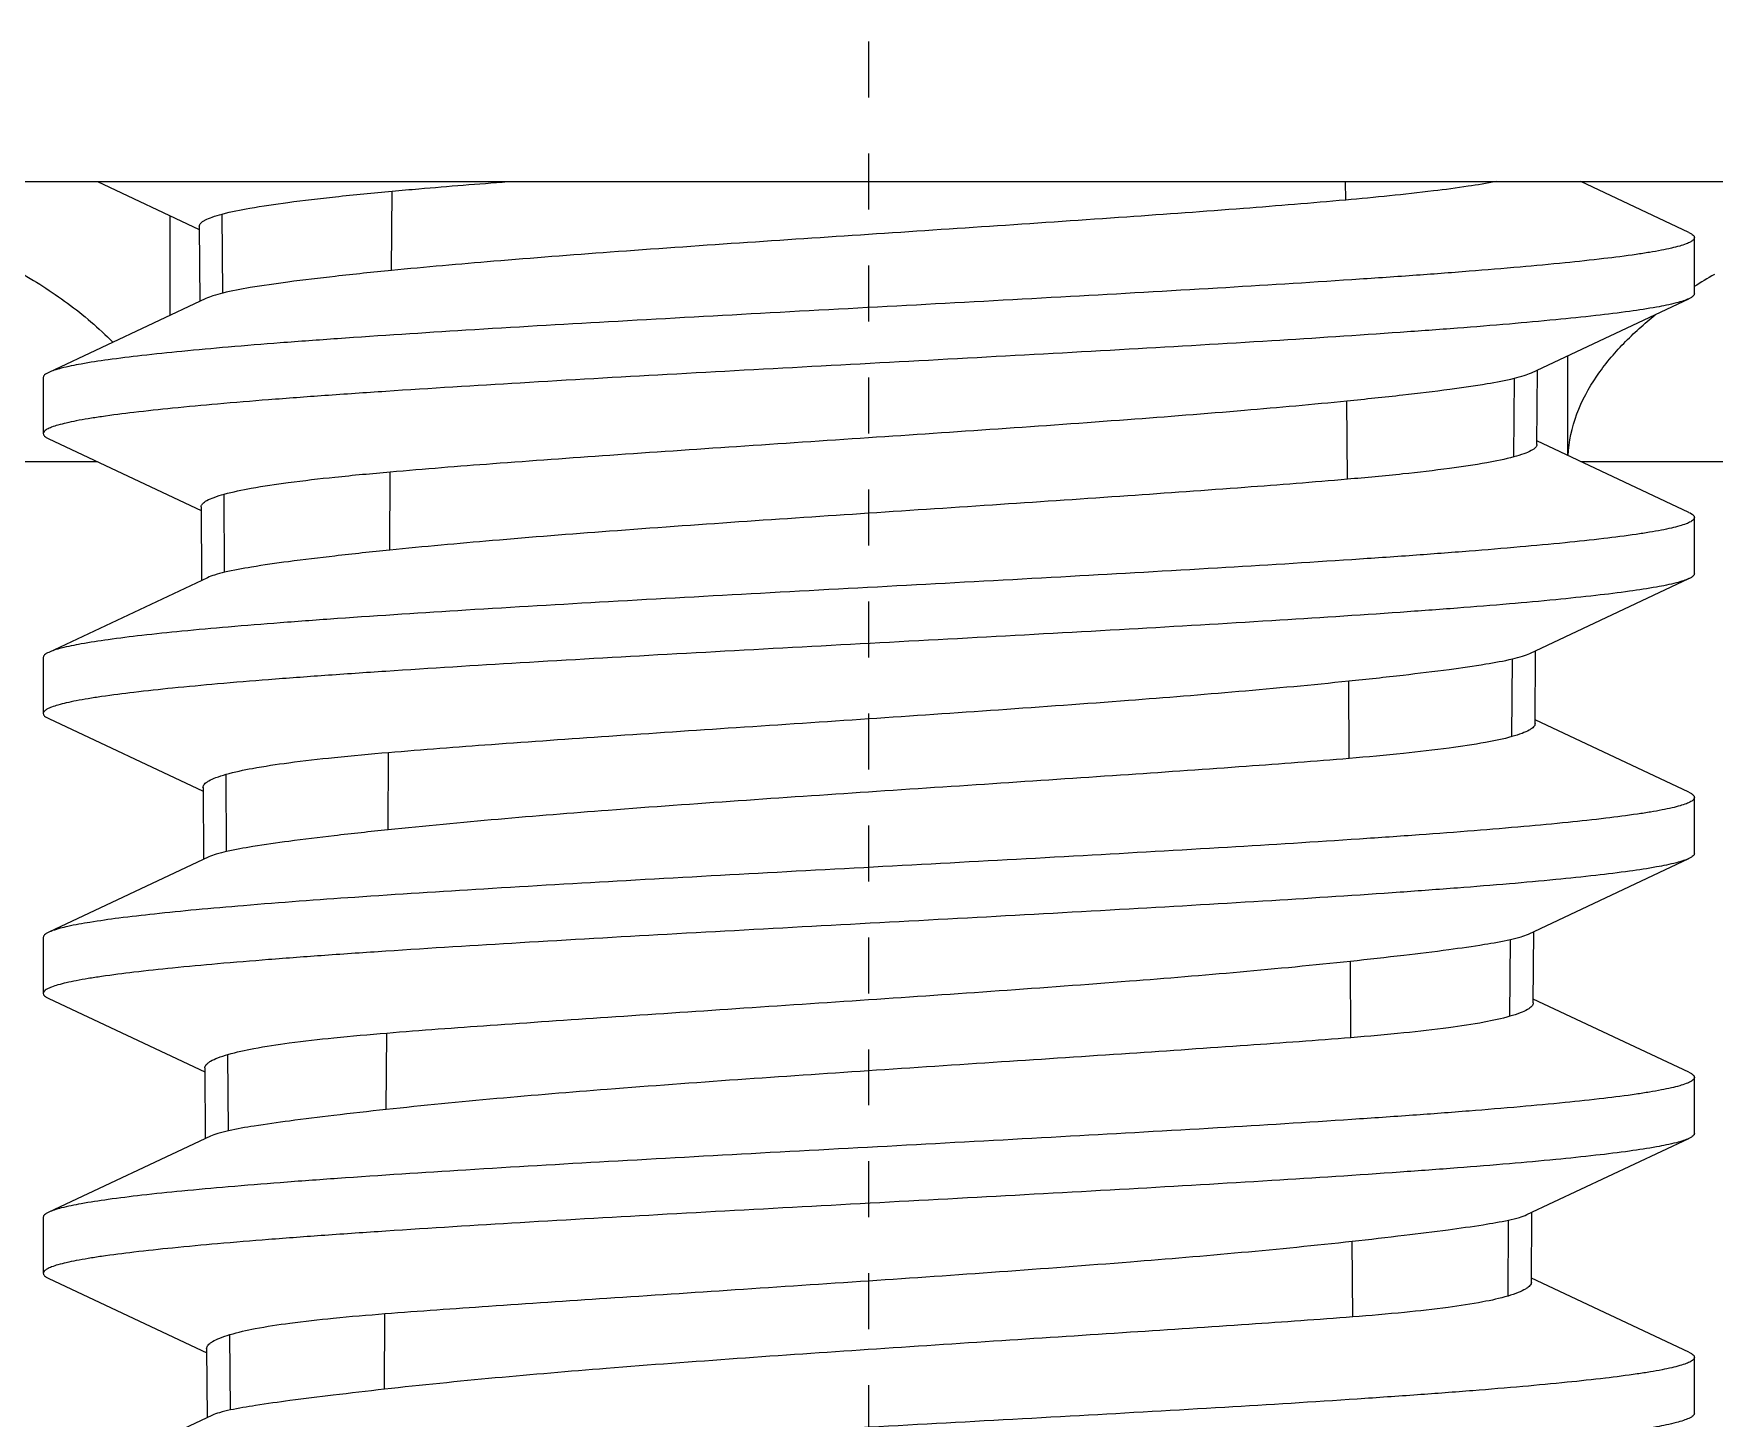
# Model space of a CAD drawing. Header units: millimetres. Extents: x 3170 to 4290, y 966 to 1416.
# Drawn here: x 3982.195 to 3985.198, y 992.422 to 994.896 of the extents above; entities that cross this region are included whole.
import ezdxf

# ---------------------------------------------------------------- set-up
doc = ezdxf.new("R2010")
doc.units = ezdxf.units.MM
doc.header["$LTSCALE"] = 0.1
doc.linetypes.add('CENTER', pattern=[0.6, 0.375, -0.075, 0.075, -0.075])
doc.layers.add('BEZUGSACHSEN', color=7, linetype='Continuous')
doc.layers.add('RUNDUNGEN', color=7, linetype='Continuous')

msp = doc.modelspace()

# ---------------------------------------------------------------- linework, layer by layer
at = {"color": 7, "linetype": 'Continuous'}
for p, q in [((3972.1871, 994.6314), (3995.1871, 994.6314)), ((3982.3088, 994.6314), (3982.491, 994.5457)), ((3985.1523, 994.5405), (3984.959, 994.6314)), ((3982.491, 994.5517), (3982.4918, 994.4175)), ((3985.1621, 994.4314), (3985.1621, 994.5314)), ((3982.5027, 994.4226), (3982.2219, 994.2905)), ((3984.8708, 994.2899), (3985.1523, 994.4222)), ((3984.8807, 994.162), (3984.8816, 994.2949)), ((3982.2121, 994.2814), (3982.2121, 994.1814)), ((3982.2219, 994.1722), (3982.4943, 994.0442)), ((3985.1523, 994.0405), (3984.8807, 994.1682)), ((3982.4943, 994.0505), (3982.4951, 993.919)), ((3985.1621, 993.9314), (3985.1621, 994.0314)), ((3982.5053, 993.9238), (3982.2219, 993.7905)), ((3984.8682, 993.7886), (3985.1523, 993.9222)), ((3982.2121, 993.7814), (3982.2121, 993.6814)), ((3984.8774, 993.6632), (3984.8783, 993.7934)), ((3982.2219, 993.6722), (3982.4976, 993.5426)), ((3985.1523, 993.5405), (3984.8775, 993.6698)), ((3982.4976, 993.5493), (3982.4984, 993.4205)), ((3985.1621, 993.4314), (3985.1621, 993.5314)), ((3982.508, 993.4251), (3982.2219, 993.2905)), ((3984.8655, 993.2874), (3985.1523, 993.4222)), ((3982.2121, 993.2814), (3982.2121, 993.1814)), ((3984.8741, 993.1644), (3984.875, 993.2918)), ((3982.2219, 993.1722), (3982.5009, 993.041)), ((3985.1523, 993.0405), (3984.8742, 993.1713)), ((3982.5008, 993.0481), (3982.5017, 992.9221)), ((3985.1621, 992.9314), (3985.1621, 993.0314)), ((3982.5107, 992.9263), (3982.2219, 992.7905)), ((3984.8628, 992.7861), (3985.1523, 992.9222)), ((3984.8709, 992.6656), (3984.8717, 992.7903)), ((3982.2121, 992.7814), (3982.2121, 992.6814)), ((3982.2219, 992.6722), (3982.5042, 992.5395)), ((3985.1523, 992.5405), (3984.8709, 992.6729)), ((3982.5041, 992.5469), (3982.5049, 992.4236)), ((3985.1621, 992.4314), (3985.1621, 992.5314)), ((3982.5134, 992.4276), (3982.2219, 992.2905))]:
    msp.add_line(p, q, dxfattribs=at)
at = {"color": 9, "linetype": 'Continuous'}
for p, q in [((3984.539, 994.5985), (3984.5388, 994.6314)), ((3982.8344, 994.4727), (3982.8353, 994.6143)), ((3982.5328, 994.4322), (3982.5318, 994.5735)), ((3984.8394, 994.1396), (3984.8404, 994.2801)), ((3984.5422, 994.0997), (3984.5413, 994.2399)), ((3982.8312, 993.9731), (3982.8321, 994.1131)), ((3982.5362, 993.9335), (3982.5353, 994.0731)), ((3984.836, 993.64), (3984.8369, 993.7789)), ((3984.5454, 993.601), (3984.5445, 993.7395)), ((3982.8281, 993.4735), (3982.8289, 993.6118)), ((3982.5397, 993.4347), (3982.5387, 993.5727)), ((3984.8325, 993.1404), (3984.8335, 993.2776)), ((3984.5485, 993.1022), (3984.5477, 993.2391)), ((3982.8249, 992.9739), (3982.8257, 993.1106)), ((3982.5431, 992.936), (3982.5422, 993.0723)), ((3984.8291, 992.6408), (3984.83, 992.7764)), ((3984.5517, 992.6034), (3984.5508, 992.7387)), ((3982.8217, 992.4742), (3982.8226, 992.6093)), ((3982.5465, 992.4372), (3982.5456, 992.5719))]:
    msp.add_line(p, q, dxfattribs=at)
at = {"color": 7, "linetype": 'Continuous'}
for points, knots in [([(3982.8353, 994.6143), (3982.8513, 994.6158), (3982.9201, 994.6219), (3982.9889, 994.6273), (3983.0417, 994.6314)], [0, 0, 0, 0, 0.23299, 1, 1, 1, 1]), ([(3984.8077, 994.6314), (3984.7911, 994.6282), (3984.7538, 994.6221), (3984.6643, 994.6104), (3984.5913, 994.6032), (3984.539, 994.5985)], [0, 0, 0, 0, 0.187673, 0.41853, 1, 1, 1, 1]), ([(3982.5318, 994.5735), (3982.5481, 994.5778), (3982.5871, 994.5855), (3982.6546, 994.5954), (3982.7394, 994.6053), (3982.8016, 994.6113), (3982.8353, 994.6143)], [0, 0, 0, 0, 0.164513, 0.388502, 0.668508, 1, 1, 1, 1]), ([(3984.539, 994.5985), (3984.4782, 994.593), (3984.3478, 994.5824), (3984.0635, 994.5619), (3983.6864, 994.537), (3983.3094, 994.512), (3983.0254, 994.4901), (3982.8952, 994.4786), (3982.8344, 994.4727)], [0, 0, 0, 0, 0.107277, 0.229604, 0.500134, 0.770548, 0.892778, 1, 1, 1, 1]), ([(3982.4909, 994.5517), (3982.4909, 994.5537), (3982.4929, 994.557), (3982.4968, 994.5602), (3982.5036, 994.5642), (3982.5154, 994.5688), (3982.5258, 994.5719), (3982.5318, 994.5735)], [0, 0, 0, 0, 0.124613, 0.211757, 0.320763, 0.610583, 1, 1, 1, 1]), ([(3985.1621, 994.5314), (3985.1621, 994.53), (3985.1609, 994.5278), (3985.1583, 994.5256), (3985.154, 994.5228), (3985.1464, 994.5196), (3985.1348, 994.5159), (3985.1201, 994.5122), (3985.1021, 994.5085), (3985.081, 994.5048), (3985.0468, 994.4995), (3984.9964, 994.4931), (3984.9273, 994.4857), (3984.8471, 994.4783), (3984.7565, 994.4708), (3984.6564, 994.4633), (3984.5065, 994.453), (3984.3025, 994.4404), (3984.0431, 994.4257), (3983.771, 994.4109), (3983.4959, 994.3961), (3983.2276, 994.3813), (3982.9758, 994.3666), (3982.7802, 994.3539), (3982.6387, 994.3436), (3982.546, 994.3361), (3982.4635, 994.3287), (3982.3919, 994.3213), (3982.3319, 994.3139), (3982.2839, 994.3066), (3982.2517, 994.3002), (3982.2325, 994.2948), (3982.225, 994.292), (3982.2219, 994.2905)], [0, 0, 0, 0, 0.001389, 0.002333, 0.003497, 0.006557, 0.010648, 0.015789, 0.021986, 0.029237, 0.037528, 0.057165, 0.080747, 0.108068, 0.138895, 0.172952, 0.209942, 0.29138, 0.380318, 0.473595, 0.567896, 0.659866, 0.746235, 0.823935, 0.858659, 0.890213, 0.91832, 0.942734, 0.963248, 0.979691, 0.99195, 0.996497, 1, 1, 1, 1]), ([(3985.1523, 994.5405), (3985.1538, 994.5399), (3985.1564, 994.5385), (3985.1601, 994.5359), (3985.1621, 994.5331), (3985.1621, 994.5314)], [0, 0, 0, 0, 0.349854, 0.625271, 1, 1, 1, 1]), ([(3982.8344, 994.4727), (3982.8009, 994.4694), (3982.7391, 994.463), (3982.6549, 994.453), (3982.5878, 994.4434), (3982.549, 994.4362), (3982.5328, 994.4322)], [0, 0, 0, 0, 0.331746, 0.611934, 0.835837, 1, 1, 1, 1]), ([(3985.1523, 994.4222), (3985.1492, 994.4208), (3985.1418, 994.418), (3985.1225, 994.4125), (3985.0903, 994.4061), (3985.0424, 994.3988), (3984.9823, 994.3915), (3984.9107, 994.3841), (3984.8282, 994.3766), (3984.7355, 994.3692), (3984.594, 994.3588), (3984.3985, 994.3462), (3984.1466, 994.3314), (3983.8783, 994.3167), (3983.6032, 994.3019), (3983.3311, 994.2871), (3983.0717, 994.2723), (3982.8677, 994.2597), (3982.7178, 994.2494), (3982.6177, 994.242), (3982.5271, 994.2345), (3982.4469, 994.2271), (3982.3778, 994.2197), (3982.3275, 994.2133), (3982.2932, 994.208), (3982.2721, 994.2043), (3982.2541, 994.2005), (3982.2394, 994.1969), (3982.2278, 994.1932), (3982.2203, 994.19), (3982.2159, 994.1872), (3982.2134, 994.185), (3982.2121, 994.1828), (3982.2121, 994.1814)], [0, 0, 0, 0, 0.003503, 0.00805, 0.020309, 0.036751, 0.057266, 0.081679, 0.109787, 0.14134, 0.176065, 0.253765, 0.340133, 0.432103, 0.526404, 0.619682, 0.70862, 0.790057, 0.827048, 0.861105, 0.891931, 0.919252, 0.942834, 0.962472, 0.970762, 0.978013, 0.984212, 0.989353, 0.993442, 0.996502, 0.997667, 0.998611, 1, 1, 1, 1]), ([(3982.5328, 994.4322), (3982.527, 994.4308), (3982.5168, 994.4281), (3982.5068, 994.4245), (3982.5027, 994.4226)], [0, 0, 0, 0, 0.571811, 1, 1, 1, 1]), ([(3985.1621, 994.4314), (3985.1621, 994.4297), (3985.1601, 994.4269), (3985.1564, 994.4243), (3985.1538, 994.4229), (3985.1523, 994.4222)], [0, 0, 0, 0, 0.374789, 0.650298, 1, 1, 1, 1]), ([(3982.2219, 994.2905), (3982.2204, 994.2899), (3982.2178, 994.2885), (3982.2141, 994.2859), (3982.2121, 994.2831), (3982.2121, 994.2814)], [0, 0, 0, 0, 0.349678, 0.625157, 1, 1, 1, 1]), ([(3984.8404, 994.2801), (3984.8463, 994.2816), (3984.8566, 994.2843), (3984.8667, 994.2879), (3984.8708, 994.2899)], [0, 0, 0, 0, 0.572524, 1, 1, 1, 1]), ([(3984.5413, 994.2399), (3984.5745, 994.2432), (3984.6358, 994.2496), (3984.7193, 994.2596), (3984.7859, 994.2692), (3984.8243, 994.2763), (3984.8404, 994.2801)], [0, 0, 0, 0, 0.331804, 0.611957, 0.835777, 1, 1, 1, 1]), ([(3982.8321, 994.1131), (3982.8931, 994.1184), (3983.0238, 994.1287), (3983.2301, 994.1435), (3983.4539, 994.1587), (3983.7622, 994.1793), (3984.0648, 994.1997), (3984.3496, 994.222), (3984.4803, 994.2338), (3984.5413, 994.2399)], [0, 0, 0, 0, 0.107198, 0.229425, 0.361974, 0.49984, 0.770357, 0.89269, 1, 1, 1, 1]), ([(3982.2121, 994.1814), (3982.2121, 994.1797), (3982.2141, 994.1769), (3982.2178, 994.1743), (3982.2204, 994.1729), (3982.2219, 994.1722)], [0, 0, 0, 0, 0.374851, 0.650287, 1, 1, 1, 1]), ([(3984.8394, 994.1396), (3984.8235, 994.1353), (3984.7853, 994.1276), (3984.7192, 994.1178), (3984.6361, 994.1083), (3984.5752, 994.1026), (3984.5422, 994.0997)], [0, 0, 0, 0, 0.164739, 0.388615, 0.668558, 1, 1, 1, 1]), ([(3984.8807, 994.162), (3984.8807, 994.16), (3984.8787, 994.1566), (3984.8747, 994.1534), (3984.8679, 994.1492), (3984.856, 994.1445), (3984.8455, 994.1413), (3984.8394, 994.1396)], [0, 0, 0, 0, 0.125897, 0.213454, 0.322586, 0.611849, 1, 1, 1, 1]), ([(3982.5353, 994.0731), (3982.5512, 994.0774), (3982.5893, 994.0852), (3982.6554, 994.095), (3982.7383, 994.1045), (3982.7991, 994.1101), (3982.8321, 994.1131)], [0, 0, 0, 0, 0.164712, 0.388637, 0.6686, 1, 1, 1, 1]), ([(3984.5422, 994.0997), (3984.4811, 994.0944), (3984.3502, 994.0842), (3984.1437, 994.0695), (3983.9196, 994.0544), (3983.6109, 994.034), (3983.3081, 994.0137), (3983.023, 993.9912), (3982.8923, 993.9793), (3982.8312, 993.9731)], [0, 0, 0, 0, 0.107239, 0.229527, 0.362111, 0.499972, 0.770439, 0.892738, 1, 1, 1, 1]), ([(3982.4942, 994.0505), (3982.4942, 994.0525), (3982.4962, 994.0559), (3982.5002, 994.0592), (3982.5069, 994.0634), (3982.5187, 994.0682), (3982.5292, 994.0714), (3982.5353, 994.0731)], [0, 0, 0, 0, 0.126739, 0.214536, 0.323718, 0.612425, 1, 1, 1, 1]), ([(3985.1621, 994.0314), (3985.1621, 994.03), (3985.1609, 994.0278), (3985.1583, 994.0256), (3985.154, 994.0228), (3985.1464, 994.0196), (3985.1348, 994.0159), (3985.1201, 994.0122), (3985.1021, 994.0085), (3985.081, 994.0048), (3985.0468, 993.9995), (3984.9964, 993.9931), (3984.9273, 993.9857), (3984.8471, 993.9783), (3984.7565, 993.9708), (3984.6564, 993.9633), (3984.5065, 993.953), (3984.3025, 993.9404), (3984.0431, 993.9257), (3983.771, 993.9109), (3983.4959, 993.8961), (3983.2276, 993.8813), (3982.9757, 993.8666), (3982.7802, 993.8539), (3982.6387, 993.8436), (3982.546, 993.8361), (3982.4635, 993.8287), (3982.3919, 993.8213), (3982.3319, 993.8139), (3982.2839, 993.8066), (3982.2517, 993.8002), (3982.2325, 993.7948), (3982.225, 993.792), (3982.2219, 993.7905)], [0, 0, 0, 0, 0.00139, 0.002334, 0.003497, 0.006556, 0.010646, 0.015789, 0.021987, 0.029236, 0.037527, 0.057166, 0.080746, 0.108069, 0.138894, 0.172952, 0.209941, 0.291379, 0.380317, 0.473595, 0.567896, 0.659866, 0.746235, 0.823935, 0.858657, 0.890213, 0.918318, 0.942734, 0.963246, 0.979691, 0.991947, 0.996495, 1, 1, 1, 1]), ([(3985.1523, 994.0405), (3985.1538, 994.0399), (3985.1564, 994.0385), (3985.1601, 994.0359), (3985.1621, 994.0331), (3985.1621, 994.0314)], [0, 0, 0, 0, 0.349872, 0.625425, 1, 1, 1, 1]), ([(3982.8312, 993.9731), (3982.7985, 993.9698), (3982.7381, 993.9634), (3982.6557, 993.9535), (3982.59, 993.9441), (3982.5521, 993.9372), (3982.5362, 993.9335)], [0, 0, 0, 0, 0.331769, 0.612029, 0.835915, 1, 1, 1, 1]), ([(3982.5362, 993.9335), (3982.5302, 993.9321), (3982.5197, 993.9294), (3982.5095, 993.9258), (3982.5054, 993.9238)], [0, 0, 0, 0, 0.575787, 1, 1, 1, 1]), ([(3985.1621, 993.9314), (3985.1621, 993.9297), (3985.1601, 993.9269), (3985.1564, 993.9243), (3985.1538, 993.9229), (3985.1523, 993.9222)], [0, 0, 0, 0, 0.37464, 0.650076, 1, 1, 1, 1]), ([(3985.1523, 993.9222), (3985.1492, 993.9207), (3985.1418, 993.918), (3985.1225, 993.9125), (3985.0903, 993.9061), (3985.0424, 993.8988), (3984.9823, 993.8915), (3984.9107, 993.8841), (3984.8282, 993.8766), (3984.7355, 993.8692), (3984.594, 993.8588), (3984.3985, 993.8462), (3984.1466, 993.8314), (3983.8783, 993.8167), (3983.6032, 993.8019), (3983.3311, 993.7871), (3983.0717, 993.7723), (3982.8677, 993.7597), (3982.7178, 993.7494), (3982.6177, 993.742), (3982.5271, 993.7345), (3982.4469, 993.7271), (3982.3778, 993.7197), (3982.3275, 993.7133), (3982.2932, 993.708), (3982.2721, 993.7043), (3982.2541, 993.7005), (3982.2394, 993.6969), (3982.2278, 993.6932), (3982.2203, 993.69), (3982.216, 993.6872), (3982.2134, 993.685), (3982.2121, 993.6828), (3982.2121, 993.6814)], [0, 0, 0, 0, 0.003505, 0.008052, 0.020309, 0.036754, 0.057265, 0.081681, 0.109787, 0.141342, 0.176065, 0.253765, 0.340134, 0.432104, 0.526405, 0.619683, 0.708621, 0.790059, 0.827047, 0.861106, 0.891931, 0.919254, 0.942833, 0.962473, 0.970764, 0.978012, 0.984211, 0.989354, 0.993444, 0.996502, 0.997666, 0.99861, 1, 1, 1, 1]), ([(3982.2219, 993.7905), (3982.2204, 993.7899), (3982.2178, 993.7885), (3982.2141, 993.7859), (3982.2121, 993.7831), (3982.2121, 993.7814)], [0, 0, 0, 0, 0.349809, 0.625227, 1, 1, 1, 1]), ([(3984.5445, 993.7395), (3984.577, 993.7428), (3984.6368, 993.7493), (3984.7185, 993.7592), (3984.7836, 993.7685), (3984.8212, 993.7752), (3984.8369, 993.7789)], [0, 0, 0, 0, 0.331818, 0.612043, 0.835884, 1, 1, 1, 1]), ([(3984.8369, 993.7789), (3984.8431, 993.7803), (3984.8536, 993.783), (3984.864, 993.7866), (3984.8682, 993.7886)], [0, 0, 0, 0, 0.576468, 1, 1, 1, 1]), ([(3982.8289, 993.6118), (3982.8902, 993.617), (3983.0214, 993.627), (3983.2286, 993.6415), (3983.4533, 993.6566), (3983.7628, 993.6772), (3984.1277, 993.7022), (3984.4135, 993.726), (3984.5445, 993.7395)], [0, 0, 0, 0, 0.107221, 0.229515, 0.362118, 0.499988, 0.770414, 1, 1, 1, 1]), ([(3982.2121, 993.6814), (3982.2121, 993.6797), (3982.2141, 993.6769), (3982.2178, 993.6743), (3982.2204, 993.6729), (3982.2219, 993.6722)], [0, 0, 0, 0, 0.374611, 0.650169, 1, 1, 1, 1]), ([(3984.8774, 993.6632), (3984.8774, 993.6611), (3984.8755, 993.6577), (3984.8714, 993.6543), (3984.8646, 993.65), (3984.8527, 993.645), (3984.8421, 993.6417), (3984.836, 993.64)], [0, 0, 0, 0, 0.127867, 0.215823, 0.32497, 0.613364, 1, 1, 1, 1]), ([(3984.836, 993.64), (3984.8204, 993.6357), (3984.7831, 993.6279), (3984.7184, 993.6183), (3984.6372, 993.6091), (3984.5777, 993.6037), (3984.5454, 993.601)], [0, 0, 0, 0, 0.164999, 0.388846, 0.66869, 1, 1, 1, 1]), ([(3982.5387, 993.5727), (3982.5542, 993.5771), (3982.5915, 993.5849), (3982.6561, 993.5945), (3982.7372, 993.6037), (3982.7967, 993.6091), (3982.8289, 993.6118)], [0, 0, 0, 0, 0.164923, 0.388839, 0.668749, 1, 1, 1, 1]), ([(3984.5454, 993.601), (3984.484, 993.5958), (3984.3526, 993.5859), (3984.1452, 993.5715), (3983.9202, 993.5565), (3983.6103, 993.536), (3983.245, 993.5112), (3982.9591, 993.4872), (3982.8281, 993.4735)], [0, 0, 0, 0, 0.107276, 0.229591, 0.362214, 0.500121, 0.770527, 1, 1, 1, 1]), ([(3982.4975, 993.5493), (3982.4975, 993.5514), (3982.4994, 993.5548), (3982.5035, 993.5583), (3982.5102, 993.5626), (3982.5221, 993.5676), (3982.5326, 993.571), (3982.5387, 993.5727)], [0, 0, 0, 0, 0.12873, 0.216928, 0.326118, 0.61396, 1, 1, 1, 1]), ([(3985.1523, 993.5405), (3985.1538, 993.5399), (3985.1564, 993.5385), (3985.1601, 993.5359), (3985.1621, 993.5331), (3985.1621, 993.5314)], [0, 0, 0, 0, 0.349686, 0.625179, 1, 1, 1, 1]), ([(3985.1621, 993.5314), (3985.1621, 993.53), (3985.1609, 993.5278), (3985.1584, 993.5256), (3985.1542, 993.5229), (3985.1468, 993.5197), (3985.1355, 993.5161), (3985.1211, 993.5125), (3985.1035, 993.5088), (3985.0829, 993.5051), (3985.0495, 993.4999), (3985.0002, 993.4935), (3984.9327, 993.4862), (3984.8542, 993.4789), (3984.7656, 993.4715), (3984.6676, 993.4641), (3984.5206, 993.454), (3984.3204, 993.4415), (3984.0653, 993.4269), (3983.7971, 993.4123), (3983.525, 993.3977), (3983.2586, 993.3831), (3983.0071, 993.3685), (3982.7793, 993.354), (3982.6079, 993.3414), (3982.4886, 993.3311), (3982.4143, 993.3237), (3982.351, 993.3164), (3982.2994, 993.3092), (3982.2599, 993.3021), (3982.2377, 993.2966), (3982.2289, 993.2934)], [0, 0, 0, 0, 0.001374, 0.002304, 0.003448, 0.00645, 0.010457, 0.015496, 0.02157, 0.028673, 0.036794, 0.056039, 0.079151, 0.105943, 0.136185, 0.169618, 0.205954, 0.286051, 0.373703, 0.465868, 0.559344, 0.650887, 0.737315, 0.815633, 0.883126, 0.912071, 0.937472, 0.95912, 0.976832, 0.990483, 1, 1, 1, 1]), ([(3982.8281, 993.4735), (3982.796, 993.4702), (3982.737, 993.4637), (3982.6565, 993.4539), (3982.5923, 993.4448), (3982.5552, 993.4383), (3982.5397, 993.4347)], [0, 0, 0, 0, 0.331796, 0.612106, 0.835982, 1, 1, 1, 1]), ([(3985.1523, 993.4222), (3985.1492, 993.4207), (3985.1418, 993.418), (3985.1225, 993.4125), (3985.0903, 993.4061), (3985.0424, 993.3988), (3984.9823, 993.3915), (3984.9107, 993.3841), (3984.8282, 993.3766), (3984.7355, 993.3692), (3984.594, 993.3588), (3984.3985, 993.3462), (3984.1466, 993.3314), (3983.8783, 993.3167), (3983.6032, 993.3019), (3983.3311, 993.2871), (3983.0717, 993.2723), (3982.8677, 993.2597), (3982.7178, 993.2494), (3982.6177, 993.242), (3982.5271, 993.2345), (3982.4469, 993.2271), (3982.3778, 993.2197), (3982.3275, 993.2133), (3982.2932, 993.208), (3982.2721, 993.2043), (3982.2541, 993.2005), (3982.2394, 993.1969), (3982.2278, 993.1932), (3982.2203, 993.19), (3982.2159, 993.1872), (3982.2134, 993.185), (3982.2121, 993.1828), (3982.2121, 993.1814)], [0, 0, 0, 0, 0.003503, 0.00805, 0.020309, 0.036752, 0.057266, 0.081679, 0.109787, 0.14134, 0.176065, 0.253765, 0.340134, 0.432103, 0.526404, 0.619682, 0.70862, 0.790057, 0.827048, 0.861105, 0.891932, 0.919252, 0.942834, 0.962472, 0.970762, 0.978013, 0.984212, 0.989352, 0.993442, 0.996503, 0.997667, 0.998611, 1, 1, 1, 1]), ([(3982.5397, 993.4347), (3982.5334, 993.4333), (3982.5227, 993.4306), (3982.5122, 993.427), (3982.508, 993.4251)], [0, 0, 0, 0, 0.57968, 1, 1, 1, 1]), ([(3985.1621, 993.4314), (3985.1621, 993.4297), (3985.1601, 993.4269), (3985.1564, 993.4243), (3985.1538, 993.4229), (3985.1523, 993.4222)], [0, 0, 0, 0, 0.374835, 0.65032, 1, 1, 1, 1]), ([(3982.2219, 993.2905), (3982.2204, 993.2899), (3982.2178, 993.2885), (3982.2141, 993.2859), (3982.2121, 993.2831), (3982.2121, 993.2814)], [0, 0, 0, 0, 0.349901, 0.62544, 1, 1, 1, 1]), ([(3982.2289, 993.2934), (3982.2283, 993.2932), (3982.2259, 993.2923), (3982.2236, 993.2913), (3982.2219, 993.2905)], [0, 0, 0, 0, 0.271555, 1, 1, 1, 1]), ([(3984.5477, 993.2391), (3984.5794, 993.2425), (3984.6379, 993.249), (3984.7177, 993.2587), (3984.7813, 993.2678), (3984.8181, 993.2742), (3984.8335, 993.2776)], [0, 0, 0, 0, 0.331867, 0.612119, 0.835913, 1, 1, 1, 1]), ([(3984.8335, 993.2776), (3984.8398, 993.2791), (3984.8506, 993.2817), (3984.8612, 993.2854), (3984.8655, 993.2873)], [0, 0, 0, 0, 0.580448, 1, 1, 1, 1]), ([(3982.8257, 993.1106), (3982.8872, 993.1156), (3983.0189, 993.1252), (3983.2268, 993.1394), (3983.4523, 993.1545), (3983.7629, 993.1752), (3984.1293, 993.2005), (3984.4162, 993.2251), (3984.5477, 993.2391)], [0, 0, 0, 0, 0.107198, 0.22941, 0.361949, 0.499827, 0.770332, 1, 1, 1, 1]), ([(3982.2121, 993.1814), (3982.2121, 993.1797), (3982.2141, 993.1769), (3982.2178, 993.1743), (3982.2204, 993.1729), (3982.2219, 993.1722)], [0, 0, 0, 0, 0.374816, 0.650239, 1, 1, 1, 1]), ([(3984.8741, 993.1644), (3984.8741, 993.1623), (3984.8722, 993.1588), (3984.8681, 993.1552), (3984.8613, 993.1508), (3984.8494, 993.1456), (3984.8387, 993.1422), (3984.8325, 993.1404)], [0, 0, 0, 0, 0.129827, 0.218119, 0.327155, 0.614675, 1, 1, 1, 1]), ([(3984.8325, 993.1404), (3984.8174, 993.136), (3984.7809, 993.1282), (3984.7176, 993.1188), (3984.6383, 993.1099), (3984.5801, 993.1048), (3984.5485, 993.1022)], [0, 0, 0, 0, 0.16521, 0.389062, 0.668839, 1, 1, 1, 1]), ([(3982.5422, 993.0723), (3982.5573, 993.0767), (3982.5937, 993.0845), (3982.6569, 993.094), (3982.7361, 993.1029), (3982.7942, 993.108), (3982.8257, 993.1106)], [0, 0, 0, 0, 0.165145, 0.389061, 0.668897, 1, 1, 1, 1]), ([(3984.5485, 993.1022), (3984.4869, 993.0972), (3984.355, 993.0877), (3984.1468, 993.0735), (3983.9209, 993.0586), (3983.6099, 993.0381), (3983.2433, 993.0129), (3982.9563, 992.9881), (3982.8249, 992.9739)], [0, 0, 0, 0, 0.107273, 0.229586, 0.362209, 0.500124, 0.770522, 1, 1, 1, 1]), ([(3982.5008, 993.0481), (3982.5008, 993.0502), (3982.5027, 993.0538), (3982.5068, 993.0574), (3982.5135, 993.0618), (3982.5254, 993.0671), (3982.536, 993.0705), (3982.5422, 993.0723)], [0, 0, 0, 0, 0.13068, 0.219298, 0.328533, 0.615565, 1, 1, 1, 1]), ([(3985.1621, 993.0314), (3985.1621, 993.03), (3985.1609, 993.0278), (3985.1583, 993.0256), (3985.154, 993.0228), (3985.1464, 993.0196), (3985.1348, 993.0159), (3985.1201, 993.0122), (3985.1021, 993.0085), (3985.081, 993.0048), (3985.0468, 992.9995), (3984.9964, 992.9931), (3984.9273, 992.9857), (3984.8471, 992.9783), (3984.7565, 992.9708), (3984.6564, 992.9633), (3984.5065, 992.953), (3984.3025, 992.9404), (3984.0431, 992.9257), (3983.771, 992.9109), (3983.4959, 992.8961), (3983.2276, 992.8813), (3982.9758, 992.8666), (3982.7803, 992.8539), (3982.6387, 992.8436), (3982.546, 992.8361), (3982.4635, 992.8287), (3982.3919, 992.8213), (3982.3319, 992.8139), (3982.2839, 992.8066), (3982.2517, 992.8002), (3982.2325, 992.7948), (3982.225, 992.792), (3982.2219, 992.7905)], [0, 0, 0, 0, 0.001389, 0.002333, 0.003498, 0.006558, 0.010648, 0.015788, 0.021986, 0.029237, 0.037527, 0.057164, 0.080746, 0.108066, 0.138893, 0.17295, 0.209941, 0.291378, 0.380316, 0.473594, 0.567895, 0.659865, 0.746234, 0.823934, 0.858659, 0.890212, 0.91832, 0.942734, 0.963247, 0.979691, 0.991949, 0.996497, 1, 1, 1, 1]), ([(3985.1523, 993.0405), (3985.1538, 993.0399), (3985.1564, 993.0385), (3985.1601, 993.0359), (3985.1621, 993.0331), (3985.1621, 993.0314)], [0, 0, 0, 0, 0.349924, 0.625363, 1, 1, 1, 1]), ([(3982.8249, 992.9739), (3982.7936, 992.9705), (3982.7359, 992.964), (3982.6573, 992.9543), (3982.5946, 992.9455), (3982.5583, 992.9393), (3982.5431, 992.936)], [0, 0, 0, 0, 0.33182, 0.612178, 0.836042, 1, 1, 1, 1]), ([(3982.5431, 992.936), (3982.5367, 992.9346), (3982.5257, 992.9319), (3982.5149, 992.9283), (3982.5107, 992.9263)], [0, 0, 0, 0, 0.583646, 1, 1, 1, 1]), ([(3985.1523, 992.9222), (3985.1492, 992.9208), (3985.1418, 992.918), (3985.1225, 992.9125), (3985.0903, 992.9061), (3985.0424, 992.8988), (3984.9823, 992.8915), (3984.9107, 992.8841), (3984.8282, 992.8766), (3984.7355, 992.8692), (3984.594, 992.8588), (3984.3985, 992.8462), (3984.1466, 992.8314), (3983.8783, 992.8167), (3983.6032, 992.8019), (3983.3311, 992.7871), (3983.0717, 992.7723), (3982.8677, 992.7597), (3982.7178, 992.7494), (3982.6177, 992.742), (3982.5271, 992.7345), (3982.4469, 992.7271), (3982.3778, 992.7197), (3982.3275, 992.7133), (3982.2932, 992.708), (3982.2721, 992.7043), (3982.2541, 992.7005), (3982.2394, 992.6969), (3982.2278, 992.6932), (3982.2203, 992.69), (3982.216, 992.6872), (3982.2134, 992.685), (3982.2121, 992.6828), (3982.2121, 992.6814)], [0, 0, 0, 0, 0.003505, 0.008051, 0.020309, 0.036753, 0.057265, 0.081681, 0.109787, 0.141342, 0.176065, 0.253765, 0.340134, 0.432104, 0.526405, 0.619683, 0.708621, 0.790059, 0.827047, 0.861106, 0.891931, 0.919254, 0.942833, 0.962473, 0.970764, 0.978012, 0.984211, 0.989354, 0.993444, 0.996502, 0.997666, 0.99861, 1, 1, 1, 1]), ([(3985.1621, 992.9314), (3985.1621, 992.9297), (3985.1601, 992.9269), (3985.1564, 992.9243), (3985.1538, 992.9229), (3985.1523, 992.9222)], [0, 0, 0, 0, 0.374583, 0.650078, 1, 1, 1, 1]), ([(3982.2219, 992.7905), (3982.2204, 992.7899), (3982.2178, 992.7885), (3982.2141, 992.7859), (3982.2121, 992.7831), (3982.2121, 992.7814)], [0, 0, 0, 0, 0.349677, 0.625137, 1, 1, 1, 1]), ([(3984.83, 992.7764), (3984.8365, 992.7778), (3984.8476, 992.7805), (3984.8585, 992.7841), (3984.8628, 992.7861)], [0, 0, 0, 0, 0.584726, 1, 1, 1, 1]), ([(3984.5508, 992.7387), (3984.5818, 992.7421), (3984.639, 992.7487), (3984.7169, 992.7583), (3984.779, 992.7671), (3984.815, 992.7732), (3984.83, 992.7764)], [0, 0, 0, 0, 0.331894, 0.612199, 0.835984, 1, 1, 1, 1]), ([(3982.8226, 992.6093), (3982.8843, 992.6142), (3983.0165, 992.6234), (3983.2251, 992.6374), (3983.4515, 992.6524), (3983.7633, 992.6731), (3984.131, 992.6988), (3984.4189, 992.7242), (3984.5508, 992.7387)], [0, 0, 0, 0, 0.107188, 0.229393, 0.361926, 0.499805, 0.770314, 1, 1, 1, 1]), ([(3982.2121, 992.6814), (3982.2121, 992.6797), (3982.2141, 992.6769), (3982.2178, 992.6743), (3982.2204, 992.6729), (3982.2219, 992.6722)], [0, 0, 0, 0, 0.374611, 0.650169, 1, 1, 1, 1]), ([(3984.8709, 992.6656), (3984.8709, 992.6634), (3984.8689, 992.6598), (3984.8648, 992.6561), (3984.858, 992.6516), (3984.846, 992.6462), (3984.8353, 992.6426), (3984.8291, 992.6408)], [0, 0, 0, 0, 0.131778, 0.22083, 0.330267, 0.616927, 1, 1, 1, 1]), ([(3984.8291, 992.6408), (3984.8143, 992.6364), (3984.7787, 992.6286), (3984.7169, 992.6193), (3984.6394, 992.6107), (3984.5825, 992.6059), (3984.5517, 992.6034)], [0, 0, 0, 0, 0.16544, 0.389293, 0.668994, 1, 1, 1, 1]), ([(3982.5456, 992.5719), (3982.5604, 992.5764), (3982.5959, 992.5842), (3982.6576, 992.5935), (3982.735, 992.6021), (3982.7918, 992.6069), (3982.8226, 992.6093)], [0, 0, 0, 0, 0.165373, 0.38929, 0.669049, 1, 1, 1, 1]), ([(3984.5517, 992.6034), (3984.4899, 992.5986), (3984.3574, 992.5894), (3984.1484, 992.5755), (3983.9217, 992.5607), (3983.6096, 992.5401), (3983.2416, 992.5146), (3982.9536, 992.489), (3982.8217, 992.4742)], [0, 0, 0, 0, 0.107264, 0.229569, 0.362186, 0.500106, 0.770505, 1, 1, 1, 1]), ([(3982.5041, 992.5469), (3982.5041, 992.5491), (3982.506, 992.5527), (3982.5101, 992.5565), (3982.5168, 992.5611), (3982.5288, 992.5665), (3982.5394, 992.5701), (3982.5456, 992.5719)], [0, 0, 0, 0, 0.132597, 0.221659, 0.330971, 0.617239, 1, 1, 1, 1]), ([(3985.1621, 992.5314), (3985.1621, 992.53), (3985.1609, 992.5278), (3985.1583, 992.5256), (3985.1541, 992.5229), (3985.1467, 992.5197), (3985.1353, 992.516), (3985.1208, 992.5124), (3985.1032, 992.5087), (3985.0824, 992.505), (3985.0487, 992.4998), (3984.9992, 992.4934), (3984.9312, 992.4861), (3984.8523, 992.4787), (3984.7631, 992.4713), (3984.6645, 992.4639), (3984.5167, 992.4537), (3984.3155, 992.4412), (3984.0592, 992.4266), (3983.7899, 992.4119), (3983.517, 992.3972), (3983.25, 992.3826), (3982.9984, 992.368), (3982.7709, 992.3534), (3982.6002, 992.3408), (3982.4816, 992.3304), (3982.408, 992.3231), (3982.3456, 992.3158), (3982.295, 992.3085), (3982.2604, 992.3021), (3982.2391, 992.2968), (3982.2305, 992.294), (3982.2268, 992.2926)], [0, 0, 0, 0, 0.001379, 0.002312, 0.003462, 0.006478, 0.010508, 0.015576, 0.021684, 0.028826, 0.036993, 0.056345, 0.079584, 0.106521, 0.13692, 0.170524, 0.207037, 0.287499, 0.375501, 0.467969, 0.561671, 0.65333, 0.739744, 0.817895, 0.885058, 0.913776, 0.938908, 0.960247, 0.977612, 0.990883, 0.995959, 1, 1, 1, 1]), ([(3985.1523, 992.5405), (3985.1538, 992.5399), (3985.1564, 992.5385), (3985.1601, 992.5359), (3985.1621, 992.5331), (3985.1621, 992.5314)], [0, 0, 0, 0, 0.349722, 0.625245, 1, 1, 1, 1]), ([(3982.8217, 992.4742), (3982.7912, 992.4708), (3982.7349, 992.4643), (3982.6581, 992.4548), (3982.5968, 992.4462), (3982.5614, 992.4403), (3982.5465, 992.4372)], [0, 0, 0, 0, 0.331823, 0.612244, 0.836119, 1, 1, 1, 1]), ([(3982.5465, 992.4372), (3982.5399, 992.4358), (3982.5287, 992.4332), (3982.5177, 992.4296), (3982.5134, 992.4276)], [0, 0, 0, 0, 0.587522, 1, 1, 1, 1]), ([(3985.1621, 992.4314), (3985.1621, 992.4297), (3985.1601, 992.4269), (3985.1564, 992.4243), (3985.1538, 992.4229), (3985.1523, 992.4222)], [0, 0, 0, 0, 0.374798, 0.650304, 1, 1, 1, 1]), ([(3985.1523, 992.4222), (3985.1492, 992.4208), (3985.1418, 992.418), (3985.1225, 992.4125), (3985.0903, 992.4061), (3985.0424, 992.3988), (3984.9823, 992.3915), (3984.9107, 992.3841), (3984.8282, 992.3766), (3984.7355, 992.3692), (3984.594, 992.3588), (3984.3985, 992.3462), (3984.1466, 992.3314), (3983.8783, 992.3167), (3983.6032, 992.3019), (3983.3311, 992.2871), (3983.0717, 992.2723), (3982.8677, 992.2597), (3982.7178, 992.2494), (3982.6177, 992.242), (3982.5271, 992.2345), (3982.4469, 992.2271), (3982.3778, 992.2197), (3982.3275, 992.2133), (3982.2932, 992.208), (3982.2721, 992.2043), (3982.2541, 992.2005), (3982.2394, 992.1969), (3982.2278, 992.1932), (3982.2203, 992.19), (3982.2159, 992.1872), (3982.2134, 992.185), (3982.2121, 992.1828), (3982.2121, 992.1814)], [0, 0, 0, 0, 0.003503, 0.008049, 0.020309, 0.036751, 0.057266, 0.081679, 0.109787, 0.14134, 0.176065, 0.253764, 0.340133, 0.432103, 0.526404, 0.619682, 0.70862, 0.790057, 0.827047, 0.861105, 0.891931, 0.919252, 0.942834, 0.962472, 0.970762, 0.978012, 0.984212, 0.989353, 0.993442, 0.996502, 0.997667, 0.998611, 1, 1, 1, 1])]:
    msp.add_open_spline(points, degree=3, knots=knots, dxfattribs=at)
at = {"layer": 'BEZUGSACHSEN', "color": 7, "linetype": 'CENTER'}
msp.add_line((3983.6871, 965.5814), (3983.6871, 999.1314), dxfattribs=at)
at = {"layer": 'RUNDUNGEN', "color": 7, "linetype": 'Continuous'}
for p, q in [((3982.4381, 994.5706), (3982.4381, 994.3922)), ((3984.9361, 994.1422), (3984.9361, 994.3206))]:
    msp.add_line(p, q, dxfattribs=at)
at = {"layer": 'RUNDUNGEN', "color": 9, "linetype": 'Continuous'}
for p, q in [((3980.9371, 994.1314), (3982.3088, 994.1314)), ((3984.959, 994.1314), (3986.4371, 994.1314))]:
    msp.add_line(p, q, dxfattribs=at)
at = {"layer": 'RUNDUNGEN', "color": 7, "linetype": 'Continuous'}
msp.add_arc((3985.6771, 993.6431), 0.9521, 120.2279, 122.762, dxfattribs=at)
for points, knots in [([(3981.5517, 994.6314), (3981.6229, 994.6314), (3981.7654, 994.6183), (3981.9727, 994.5647), (3982.1366, 994.4927), (3982.2568, 994.4161), (3982.3115, 994.37), (3982.3363, 994.3445)], [0, 0, 0, 0, 0.250014, 0.49997, 0.749855, 0.874929, 1, 1, 1, 1]), ([(3984.9364, 994.1417), (3984.9376, 994.1671), (3984.9487, 994.2177), (3984.9855, 994.2851), (3985.0346, 994.3437), (3985.0725, 994.3777), (3985.0922, 994.3937)], [0, 0, 0, 0, 0.250276, 0.500253, 0.750216, 1, 1, 1, 1])]:
    msp.add_open_spline(points, degree=3, knots=knots, dxfattribs=at)

doc.saveas('drawing.dxf')
